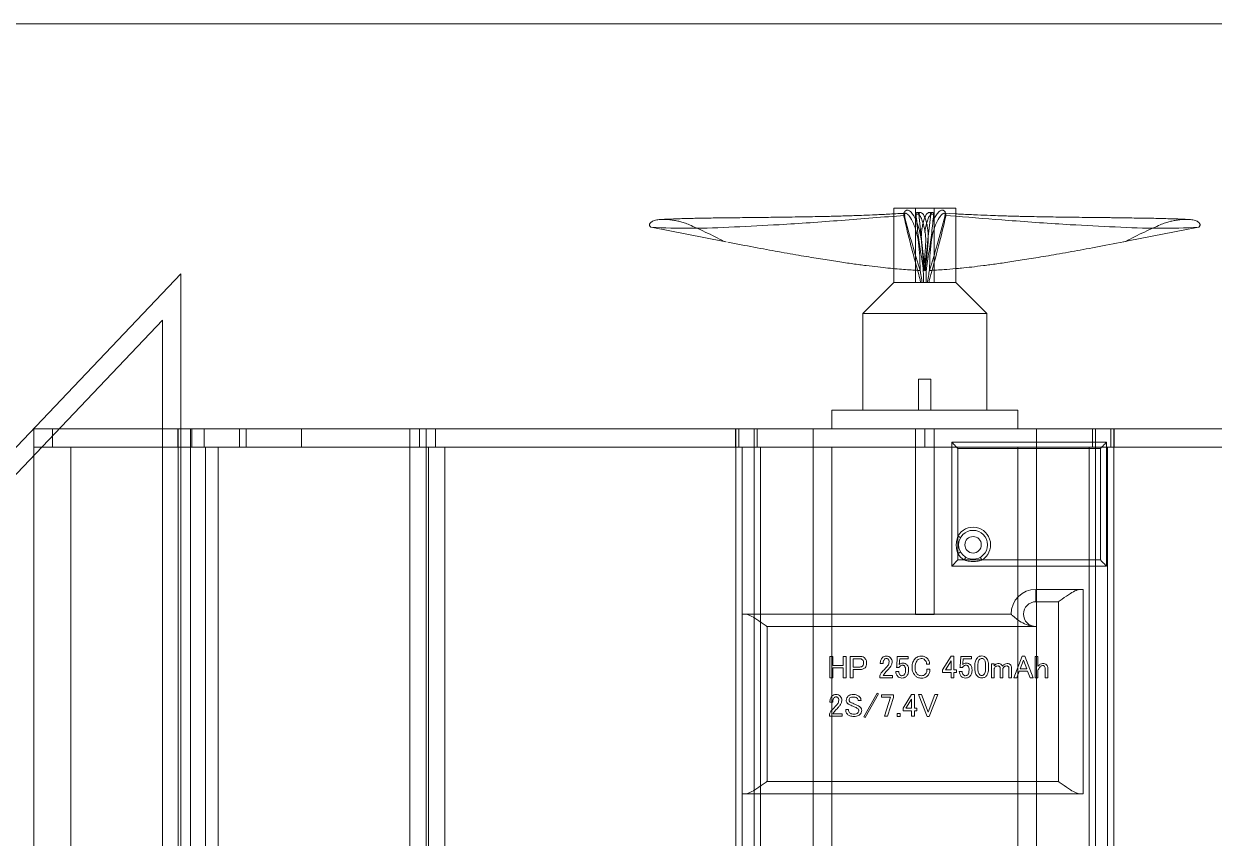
# Model space of a CAD drawing. Header units: millimetres. Extents: x 397 to 2266, y 265 to 907.
# Drawn here: x 807.6 to 999.7, y 775.1 to 906.5 of the extents above; entities that cross this region are included whole.
import ezdxf

# ---------------------------------------------------------------- set-up
doc = ezdxf.new("R2010")
doc.units = ezdxf.units.MM

msp = doc.modelspace()

# ---------------------------------------------------------------- linework, layer by layer
at = {"color": 7, "linetype": 'Continuous', "lineweight": 0}
for p, q in [((947.97, 876.78), (947.97, 875.84)), ((947.97, 876.78), (957.97, 876.78)), ((947.97, 875.84), (947.97, 867.02)), ((951.47, 876.78), (951.47, 864.78)), ((952.03, 875.79), (951.56, 875.75)), ((952.03, 875.79), (952.41, 872.18)), ((953.92, 875.79), (953.54, 872.18)), ((953.92, 875.79), (954.39, 875.75)), ((954.47, 864.78), (954.47, 876.78)), ((957.97, 875.84), (956.06, 875.94)), ((957.97, 864.78), (957.97, 876.78)), ((949.59, 875.45), (949.57, 875.6)), ((949.68, 875.6), (949.67, 875.6)), ((956.27, 875.6), (957.97, 875.46)), ((956.27, 875.6), (956.27, 875.6)), ((956.36, 875.45), (956.38, 875.6)), ((908.85, 873.68), (920.58, 871.4)), ((952.41, 872.18), (952.97, 866.86)), ((953.54, 872.18), (952.97, 866.86)), ((997.1, 873.68), (985.79, 871.48)), ((920.15, 871.48), (920.92, 871.33)), ((920.58, 871.4), (920.87, 871.34)), ((985.02, 871.33), (985.79, 871.48)), ((985.79, 871.48), (985.36, 871.4)), ((953.16, 866.68), (952.97, 869.12)), ((832.97, 866.18), (782.97, 813.55)), ((832.97, 743.98), (832.97, 866.18)), ((832.97, 866.18), (832.97, 666.18)), ((947.97, 867.02), (947.97, 864.78)), ((952.22, 866.71), (952.22, 866.71)), ((952.78, 866.68), (952.99, 866.67)), ((952.97, 866.86), (952.95, 866.67)), ((953.16, 866.68), (952.95, 866.67)), ((952.97, 866.86), (952.99, 866.67)), ((953.73, 866.71), (953.73, 866.71)), ((947.97, 864.78), (942.97, 859.78)), ((947.97, 864.78), (957.97, 864.78)), ((947.97, 864.78), (952.33, 864.78)), ((952.75, 864.78), (957.97, 864.78)), ((962.97, 859.78), (957.97, 864.78)), ((829.97, 858.67), (785.97, 812.35)), ((829.97, 595.08), (829.97, 858.67)), ((942.97, 859.78), (942.97, 844.18)), ((962.97, 859.78), (942.97, 859.78)), ((962.97, 844.18), (962.97, 859.78)), ((952.97, 849.18), (951.97, 849.18)), ((951.97, 849.18), (951.97, 844.18)), ((953.97, 849.18), (952.97, 849.18)), ((953.97, 844.18), (953.97, 849.18)), ((937.97, 844.18), (937.97, 841.18)), ((967.97, 844.18), (937.97, 844.18)), ((967.97, 844.18), (967.97, 841.18)), ((809.22, 841.18), (809.22, 537.44)), ((812.22, 841.18), (809.22, 841.18)), ((812.22, 838.18), (812.22, 841.18)), ((832.97, 841.18), (812.22, 841.18)), ((832.48, 838.18), (832.48, 841.18)), ((832.5, 841.18), (832.5, 546.63)), ((832.97, 838.18), (832.97, 841.18)), ((832.97, 841.18), (934.97, 841.18)), ((834.52, 841.18), (834.52, 466.18)), ((834.52, 838.18), (834.52, 841.18)), ((834.72, 838.18), (834.72, 841.18)), ((836.74, 838.18), (836.74, 841.18)), ((842.44, 841.18), (842.44, 838.18)), ((843.47, 838.18), (843.47, 841.18)), ((852.44, 838.18), (852.44, 841.18)), ((869.89, 838.18), (869.89, 841.18)), ((869.92, 841.18), (869.92, 838.18)), ((871.43, 838.18), (871.43, 841.18)), ((872.51, 841.18), (872.51, 466.18)), ((872.51, 838.18), (872.51, 841.18)), ((874.02, 838.18), (874.02, 841.18)), ((922.42, 838.18), (922.42, 841.18)), ((922.47, 841.18), (922.47, 838.18)), ((922.98, 838.18), (922.98, 841.18)), ((925.42, 841.18), (925.42, 466.18)), ((925.42, 838.18), (925.42, 841.18)), ((925.94, 838.18), (925.94, 841.18)), ((937.97, 841.18), (934.97, 841.18)), ((934.97, 841.18), (934.97, 811.26)), ((951.47, 841.18), (937.97, 841.18)), ((951.47, 841.18), (951.47, 811.26)), ((951.47, 841.18), (954.47, 841.18)), ((952.97, 838.18), (952.97, 841.18)), ((954.47, 841.18), (954.47, 811.26)), ((967.97, 841.18), (954.47, 841.18)), ((970.97, 841.18), (967.97, 841.18)), ((970.97, 839), (970.97, 841.18)), ((1072.97, 841.18), (970.97, 841.18)), ((980.01, 838.18), (980.01, 841.18)), ((980.52, 841.18), (980.52, 466.18)), ((980.52, 838.18), (980.52, 841.18)), ((982.96, 838.18), (982.96, 841.18)), ((983.48, 841.18), (983.48, 838.18)), ((983.53, 838.18), (983.53, 841.18)), ((809.22, 838.18), (812.22, 838.18)), ((815.22, 838.18), (812.22, 838.18)), ((832.97, 838.18), (812.22, 838.18)), ((815.22, 743.98), (815.22, 838.18)), ((832.97, 838.18), (934.97, 838.18)), ((836.94, 743.98), (836.94, 838.18)), ((838.96, 743.98), (838.96, 838.18)), ((869.92, 838.18), (869.92, 743.98)), ((872.93, 743.98), (872.93, 838.18)), ((875.53, 743.98), (875.53, 838.18)), ((922.47, 838.18), (922.47, 743.98)), ((923.5, 743.98), (923.5, 838.18)), ((926.45, 811.26), (926.45, 838.18)), ((937.97, 838.18), (934.97, 838.18)), ((934.97, 838.18), (952.97, 838.18)), ((937.97, 743.98), (937.97, 838.18)), ((982.31, 838.18), (952.97, 838.18)), ((957.31, 839), (982.31, 839)), ((957.31, 819), (957.31, 839)), ((981.31, 838), (958.31, 838)), ((958.31, 838), (958.31, 823.86)), ((958.31, 820), (958.31, 838)), ((958.31, 838), (981.31, 838)), ((967.97, 743.98), (967.97, 838.18)), ((967.97, 838.18), (970.97, 838.18)), ((970.97, 819), (970.97, 839)), ((979.49, 819), (979.49, 838.18)), ((981.31, 820), (981.31, 838)), ((981.31, 838), (981.31, 820)), ((982.31, 839), (982.31, 819)), ((1072.97, 838.18), (982.31, 838.18)), ((982.45, 743.98), (982.45, 838.18)), ((983.48, 838.18), (983.48, 743.98)), ((982.31, 822.49), (982.31, 820.08)), ((958.31, 821.03), (958.31, 820)), ((982.31, 819), (957.31, 819)), ((958.31, 820), (959.34, 820)), ((981.31, 820), (958.31, 820)), ((962.18, 820), (981.31, 820)), ((970.97, 815.26), (970.97, 819)), ((979.49, 743.98), (979.49, 819)), ((970.89, 815.26), (970.89, 813.26)), ((970.89, 815.26), (977.98, 815.26)), ((970.89, 813.26), (970.89, 815.26)), ((970.97, 782.26), (970.97, 815.26)), ((977.98, 815.26), (978.52, 815.26)), ((978.52, 815.26), (978.52, 782.26)), ((974.52, 813.26), (970.89, 813.26)), ((970.89, 813.26), (974.52, 813.26)), ((974.52, 784.26), (974.52, 813.26)), ((974.52, 813.26), (974.52, 784.26)), ((923.52, 782.26), (923.52, 811.26)), ((923.52, 811.26), (924.05, 811.26)), ((924.05, 811.26), (966.89, 811.26)), ((926.45, 782.26), (926.45, 811.26)), ((934.97, 811.26), (934.97, 782.26)), ((951.47, 811.26), (951.47, 811.18)), ((951.47, 811.18), (954.47, 811.18)), ((954.47, 811.26), (954.47, 811.18)), ((927.52, 809.26), (927.52, 784.26)), ((970.89, 809.26), (927.52, 809.26)), ((927.52, 784.26), (927.52, 809.26)), ((927.52, 809.26), (970.89, 809.26)), ((937.67, 804.45), (938.15, 804.45)), ((937.67, 800.98), (937.67, 804.45)), ((938.15, 804.45), (938.15, 802.99)), ((938.15, 802.99), (939.8, 802.99)), ((939.8, 802.99), (939.8, 804.45)), ((939.8, 804.45), (940.28, 804.45)), ((940.28, 804.45), (940.28, 800.98)), ((940.94, 804.45), (942.58, 804.45)), ((940.94, 800.98), (940.94, 804.45)), ((942.48, 804.06), (941.42, 804.06)), ((941.42, 804.06), (941.42, 802.72)), ((946.25, 803.27), (945.78, 803.27)), ((948.44, 802.8), (948.54, 804.36)), ((948.54, 804.45), (950.28, 804.45)), ((948.54, 804.36), (948.54, 804.45)), ((950.28, 804.06), (948.92, 804.06)), ((948.92, 804.06), (948.92, 804)), ((950.28, 804.45), (950.28, 804.06)), ((953.75, 803.21), (953.26, 803.21)), ((955.85, 802.28), (957.21, 804.49)), ((957.2, 803.74), (956.3, 802.26)), ((957.2, 802.26), (957.2, 803.74)), ((957.21, 804.49), (957.68, 804.49)), ((957.68, 804.49), (957.68, 802.26)), ((958.67, 802.8), (958.77, 804.36)), ((958.77, 804.45), (960.52, 804.45)), ((958.77, 804.36), (958.77, 804.45)), ((960.52, 804.06), (959.16, 804.06)), ((959.16, 804.06), (959.16, 804)), ((960.52, 804.45), (960.52, 804.06)), ((961.04, 802.52), (961.04, 802.93)), ((961.53, 802.97), (961.53, 802.5)), ((962.79, 802.5), (962.79, 802.97)), ((963.27, 802.93), (963.27, 802.52)), ((963.73, 800.98), (963.73, 803.25)), ((963.73, 803.25), (964.16, 803.25)), ((964.16, 803.25), (964.16, 802.91)), ((967.31, 800.98), (968.69, 804.49)), ((968.89, 803.82), (968.37, 802.42)), ((968.69, 804.49), (969.09, 804.49)), ((969.42, 802.42), (968.89, 803.82)), ((969.09, 804.49), (970.47, 800.98)), ((970.8, 804.45), (971.23, 804.45)), ((970.8, 800.98), (970.8, 804.45)), ((971.23, 804.45), (971.23, 802.84)), ((938.15, 800.98), (937.67, 800.98)), ((939.8, 802.6), (938.15, 802.6)), ((938.15, 802.6), (938.15, 800.98)), ((939.8, 800.98), (939.8, 802.6)), ((940.28, 800.98), (939.8, 800.98)), ((941.42, 800.98), (940.94, 800.98)), ((941.42, 802.72), (942.48, 802.72)), ((942.58, 802.34), (941.42, 802.34)), ((941.42, 802.34), (941.42, 800.98)), ((945.7, 800.98), (945.7, 801.32)), ((947.77, 800.98), (945.7, 800.98)), ((946.25, 801.36), (947.77, 801.36)), ((946.81, 802.05), (946.49, 801.69)), ((947.77, 801.36), (947.77, 800.98)), ((948.29, 801.99), (948.76, 801.99)), ((948.82, 802.66), (948.42, 802.66)), ((953.32, 802.36), (953.81, 802.36)), ((955.85, 801.87), (955.85, 802.28)), ((957.2, 801.87), (955.85, 801.87)), ((956.3, 802.26), (957.2, 802.26)), ((957.2, 800.98), (957.2, 801.87)), ((957.68, 800.98), (957.2, 800.98)), ((957.68, 802.26), (958.1, 802.26)), ((958.1, 801.87), (957.68, 801.87)), ((957.68, 801.87), (957.68, 800.98)), ((958.1, 802.26), (958.1, 801.87)), ((958.53, 801.99), (958.99, 801.99)), ((959.06, 802.66), (958.65, 802.66)), ((964.16, 800.98), (963.73, 800.98)), ((964.16, 802.4), (964.16, 800.98)), ((965.13, 800.98), (965.13, 802.56)), ((965.56, 800.98), (965.13, 800.98)), ((965.56, 802.42), (965.56, 800.98)), ((966.53, 800.98), (966.53, 802.58)), ((966.96, 800.98), (966.53, 800.98)), ((966.96, 802.66), (966.96, 800.98)), ((967.8, 800.98), (967.31, 800.98)), ((968.22, 802.04), (967.8, 800.98)), ((969.56, 802.04), (968.22, 802.04)), ((968.37, 802.42), (969.42, 802.42)), ((969.99, 800.98), (969.56, 802.04)), ((970.47, 800.98), (969.99, 800.98)), ((971.23, 800.98), (970.8, 800.98)), ((971.23, 802.16), (971.23, 800.98)), ((972.38, 800.98), (972.38, 802.5)), ((972.81, 800.98), (972.38, 800.98)), ((972.81, 802.6), (972.81, 800.98)), ((938.13, 797.08), (937.66, 797.08)), ((942.69, 797.3), (942.22, 797.3)), ((943.16, 794.69), (945.3, 798.52)), ((945.51, 798.4), (943.36, 794.57)), ((945.3, 798.52), (945.51, 798.4)), ((945.97, 798.26), (947.9, 798.26)), ((945.97, 797.87), (945.97, 798.26)), ((947.45, 797.87), (945.97, 797.87)), ((946.48, 794.79), (947.45, 797.87)), ((947.9, 797.81), (946.93, 794.79)), ((947.9, 798.26), (947.9, 797.81)), ((949.46, 796.09), (950.82, 798.3)), ((950.81, 797.55), (949.91, 796.07)), ((950.81, 796.07), (950.81, 797.55)), ((950.82, 798.3), (951.29, 798.3)), ((951.29, 798.3), (951.29, 796.07)), ((951.96, 798.28), (952.44, 798.28)), ((953.33, 794.77), (951.96, 798.28)), ((952.44, 798.28), (953.52, 795.46)), ((953.52, 795.46), (954.59, 798.28)), ((955.08, 798.28), (953.7, 794.77)), ((954.59, 798.28), (955.08, 798.28)), ((937.58, 794.79), (937.58, 795.13)), ((938.13, 795.18), (939.65, 795.18)), ((938.69, 795.86), (938.37, 795.5)), ((939.65, 795.18), (939.65, 794.79)), ((940.21, 795.89), (940.68, 795.89)), ((948.51, 795.24), (948.99, 795.24)), ((948.51, 794.76), (948.51, 795.24)), ((948.99, 795.24), (948.99, 794.76)), ((949.46, 795.68), (949.46, 796.09)), ((950.81, 795.68), (949.46, 795.68)), ((949.91, 796.07), (950.81, 796.07)), ((950.81, 794.79), (950.81, 795.68)), ((951.29, 796.07), (951.71, 796.07)), ((951.29, 795.68), (951.29, 794.79)), ((951.71, 795.68), (951.29, 795.68)), ((951.71, 796.07), (951.71, 795.68)), ((939.65, 794.79), (937.58, 794.79)), ((943.36, 794.57), (943.16, 794.69)), ((946.93, 794.79), (946.48, 794.79)), ((948.99, 794.76), (948.51, 794.76)), ((951.29, 794.79), (950.81, 794.79)), ((953.7, 794.77), (953.33, 794.77)), ((927.52, 784.26), (974.52, 784.26)), ((974.52, 784.26), (927.52, 784.26)), ((924.05, 782.26), (923.52, 782.26)), ((977.98, 782.26), (924.05, 782.26)), ((926.45, 743.98), (926.45, 782.26)), ((934.97, 782.26), (934.97, 740.98)), ((970.97, 740.98), (970.97, 782.26)), ((978.52, 782.26), (977.98, 782.26))]:
    msp.add_line(p, q, dxfattribs=at)
at = {"color": 7, "linetype": 'Continuous', "lineweight": 0, "flags": 128}
for points in [[(949.88, 875.94), (949.83, 875.94), (949.81, 875.94), (949.76, 875.92), (949.73, 875.87), (949.7, 875.8), (949.68, 875.68), (949.68, 875.6), (949.68, 875.6), (949.68, 875.6)], [(958.31, 838), (958.11, 838.2), (957.93, 838.38), (957.75, 838.56), (957.6, 838.71), (957.48, 838.83), (957.38, 838.92), (957.33, 838.98), (957.31, 839)], [(982.31, 839), (982.29, 838.98), (982.23, 838.92), (982.14, 838.83), (982.02, 838.71), (981.86, 838.56), (981.69, 838.38), (981.5, 838.2), (981.31, 838)], [(958.74, 823.61), (958.73, 823.61), (958.71, 823.63), (958.67, 823.65), (958.61, 823.68), (958.55, 823.72), (958.47, 823.76), (958.39, 823.81), (958.31, 823.86)], [(958.31, 821.03), (958.39, 821.08), (958.47, 821.13), (958.55, 821.17), (958.61, 821.21), (958.67, 821.24), (958.71, 821.26), (958.73, 821.28), (958.74, 821.28)], [(959.34, 820), (959.39, 820.09), (959.43, 820.17), (959.48, 820.24), (959.51, 820.31), (959.55, 820.36), (959.57, 820.4), (959.58, 820.42), (959.59, 820.43)], [(961.93, 820.43), (961.93, 820.42), (961.95, 820.4), (961.97, 820.36), (962, 820.31), (962.04, 820.24), (962.08, 820.17), (962.13, 820.09), (962.18, 820)], [(958.31, 820), (958.11, 819.81), (957.93, 819.62), (957.75, 819.45), (957.6, 819.29), (957.48, 819.17), (957.38, 819.08), (957.33, 819.02), (957.31, 819)], [(982.31, 819), (982.29, 819.02), (982.25, 819.06), (982.17, 819.13), (982.07, 819.23), (981.95, 819.36), (981.81, 819.5), (981.65, 819.66), (981.48, 819.83), (981.31, 820)]]:
    msp.add_lwpolyline(points, dxfattribs=at)
at = {"color": 7, "linetype": 'Continuous', "lineweight": 0}
for radius in [2.33, 1.33]:
    msp.add_circle((960.76, 822.45), radius, dxfattribs=at)
for centre, radius, start, end in [((960.76, 822.45), 2.83, 300.1673, 149.9928), ((960.76, 822.45), 2.83, 210.0072, 239.8327), ((970.89, 811.26), 4, 90, 180), ((970.89, 811.26), 2, 90, 269.9999), ((970.89, 811.26), 2, 90, 269.9999)]:
    msp.add_arc(centre, radius, start, end, dxfattribs=at)
for points, knots in [([(949.88, 875.94), (949.03, 875.9), (947.39, 875.81), (945.14, 875.7), (943.27, 875.62), (941.86, 875.57), (940.76, 875.53), (939.74, 875.5), (938.69, 875.47), (936.74, 875.42), (933.87, 875.37), (930.86, 875.32), (928.54, 875.29), (926.9, 875.27), (925.23, 875.25), (923.57, 875.23), (922.21, 875.22), (921.26, 875.21), (920.72, 875.2), (920.31, 875.2), (919.82, 875.19), (918.97, 875.18), (917.64, 875.16), (915.74, 875.12), (913.35, 875.07), (911.56, 874.99), (910.59, 874.95)], [0, 0, 0, 0, 0.058792, 0.114398, 0.158991, 0.192576, 0.217563, 0.242751, 0.26895, 0.296153, 0.387543, 0.482446, 0.52418, 0.566135, 0.609822, 0.655249, 0.697798, 0.719087, 0.736251, 0.746006, 0.759707, 0.778559, 0.816504, 0.866057, 0.927221, 1, 1, 1, 1]), ([(949.57, 875.6), (949.57, 875.65), (949.57, 875.76), (949.6, 875.87), (949.61, 875.93)], [0, 0, 0, 0, 0.432152, 1, 1, 1, 1]), ([(949.61, 875.93), (949.61, 875.95), (949.63, 876.05), (949.67, 876.14), (949.75, 876.26), (949.85, 876.37), (950.03, 876.45), (950.18, 876.45), (950.34, 876.4), (950.63, 876.26), (951.17, 875.65), (951.9, 874.11), (952.6, 871.28), (952.72, 868.08), (952.74, 865.76), (952.75, 864.88), (952.75, 864.78)], [0, 0, 0, 0, 0.005066, 0.022852, 0.023042, 0.040812, 0.058083, 0.077081, 0.079973, 0.101917, 0.156135, 0.267112, 0.480759, 0.803171, 0.979227, 1, 1, 1, 1]), ([(951.48, 873.38), (951.48, 873.38), (951.38, 873.7), (951.09, 874.43), (950.65, 875.33), (950.16, 875.82), (949.95, 875.93), (949.89, 875.94), (949.88, 875.94)], [0, 0, 0, 0, 0.000019, 0.313394, 0.744808, 0.926139, 0.985241, 1, 1, 1, 1]), ([(952.78, 866.68), (952.86, 867.68), (953, 869.52), (953.24, 872.23), (952.79, 874.17), (952.32, 875.33), (952.08, 875.74), (951.9, 875.94), (951.78, 876.03), (951.7, 876.06), (951.65, 876.04), (951.61, 875.99), (951.58, 875.9), (951.56, 875.81), (951.56, 875.76), (951.56, 875.75)], [0, 0, 0, 0, 0.288913, 0.533216, 0.780356, 0.851266, 0.896357, 0.92276, 0.941347, 0.953873, 0.964043, 0.974243, 0.983707, 0.997909, 1, 1, 1, 1]), ([(951.56, 875.75), (951.65, 874.77), (951.83, 872.78), (952.29, 869.75), (952.62, 867.71), (952.78, 866.68)], [0, 0, 0, 0, 0.325726, 0.662196, 1, 1, 1, 1]), ([(952.33, 876.08), (952.21, 876.07), (952.02, 876.06), (951.82, 876.05), (951.74, 876.05)], [0, 0, 0, 0, 0.586643, 1, 1, 1, 1]), ([(952.97, 875.29), (952.92, 875.41), (952.8, 875.67), (952.59, 875.94), (952.39, 876.07), (952.28, 876.09), (952.21, 876.08), (952.15, 876.05), (952.1, 875.99), (952.05, 875.9), (952.04, 875.83), (952.03, 875.79)], [0, 0, 0, 0, 0.257812, 0.545874, 0.666673, 0.71909, 0.76559, 0.813357, 0.863696, 0.925974, 1, 1, 1, 1]), ([(952.97, 875.29), (953.03, 875.41), (953.15, 875.67), (953.36, 875.94), (953.56, 876.07), (953.66, 876.09), (953.73, 876.08), (953.8, 876.05), (953.85, 875.99), (953.89, 875.9), (953.91, 875.83), (953.92, 875.79)], [0, 0, 0, 0, 0.257812, 0.545874, 0.666673, 0.71909, 0.76559, 0.813357, 0.863696, 0.925974, 1, 1, 1, 1]), ([(952.97, 872.82), (953.08, 873.47), (953.22, 874.36), (953.62, 875.33), (953.86, 875.74), (954.04, 875.94), (954.16, 876.03), (954.24, 876.06), (954.3, 876.04), (954.34, 875.99), (954.37, 875.9), (954.38, 875.81), (954.39, 875.76), (954.39, 875.75)], [0, 0, 0, 0, 0.460804, 0.634877, 0.745571, 0.810385, 0.856015, 0.886764, 0.911731, 0.936769, 0.960002, 0.994866, 1, 1, 1, 1]), ([(954.39, 875.75), (954.3, 874.77), (954.11, 872.78), (953.66, 869.75), (953.33, 867.71), (953.16, 866.68)], [0, 0, 0, 0, 0.325726, 0.662196, 1, 1, 1, 1]), ([(954.2, 876.05), (954.12, 876.05), (953.93, 876.06), (953.73, 876.07), (953.62, 876.08)], [0, 0, 0, 0, 0.413357, 1, 1, 1, 1]), ([(956.38, 875.6), (956.37, 875.65), (956.37, 875.78), (956.33, 875.99), (956.27, 876.14), (956.19, 876.26), (956.1, 876.37), (955.91, 876.45), (955.77, 876.45), (955.6, 876.4), (955.32, 876.26), (954.78, 875.65), (954.39, 874.98), (954.26, 874.47), (954.25, 874.44)], [0, 0, 0, 0, 0.03556, 0.099314, 0.1591, 0.15974, 0.219474, 0.277531, 0.34139, 0.351112, 0.424876, 0.607127, 0.980173, 1, 1, 1, 1]), ([(954.46, 873.38), (954.46, 873.38), (954.56, 873.7), (954.86, 874.43), (955.3, 875.32), (955.78, 875.82), (956.01, 875.93), (956.1, 875.95), (956.15, 875.94), (956.19, 875.92), (956.22, 875.87), (956.25, 875.79), (956.27, 875.69), (956.27, 875.63), (956.27, 875.6), (956.27, 875.6)], [0, 0, 0, 0, 0.000016, 0.26609, 0.632388, 0.786349, 0.83653, 0.866554, 0.874946, 0.89879, 0.921805, 0.945907, 0.977772, 0.999984, 1, 1, 1, 1]), ([(995.36, 874.95), (994.3, 875), (992.36, 875.07), (989.76, 875.13), (987.69, 875.16), (986.05, 875.18), (984.8, 875.2), (983.84, 875.22), (983.08, 875.23), (982.02, 875.24), (980.59, 875.25), (978.81, 875.27), (977.05, 875.3), (975.34, 875.32), (973.67, 875.34), (971.93, 875.37), (970.16, 875.4), (968.67, 875.44), (967.56, 875.46), (966.9, 875.48), (966.37, 875.5), (965.82, 875.52), (964.87, 875.54), (963.41, 875.59), (961.32, 875.68), (959.45, 875.76), (958.27, 875.82), (957.97, 875.84)], [0, 0, 0, 0, 0.082395, 0.151196, 0.206406, 0.248703, 0.283505, 0.312809, 0.338126, 0.366849, 0.411218, 0.460958, 0.509925, 0.553489, 0.59715, 0.642755, 0.690344, 0.736009, 0.759014, 0.777585, 0.787845, 0.801817, 0.821336, 0.861017, 0.913185, 0.977844, 1, 1, 1, 1]), ([(920.58, 871.4), (920.1, 871.66), (919.1, 872.19), (917.59, 872.9), (916.21, 873.52), (915.09, 874.03), (914.2, 874.41), (913.57, 874.59), (913.09, 874.69), (912.76, 874.76), (912.48, 874.81), (912.27, 874.84), (912, 874.87), (911.5, 874.93), (910.82, 874.97), (910.07, 874.94), (909.39, 874.82), (908.89, 874.58), (908.65, 874.33), (908.58, 874.19), (908.56, 874.08), (908.58, 873.96), (908.63, 873.86), (908.72, 873.76), (908.8, 873.71), (908.85, 873.68)], [0, 0, 0, 0, 0.120202, 0.249319, 0.366568, 0.455128, 0.520968, 0.579629, 0.600931, 0.630793, 0.654674, 0.664668, 0.677141, 0.717182, 0.776739, 0.828176, 0.88601, 0.930281, 0.948826, 0.956821, 0.964011, 0.971294, 0.979073, 0.988599, 1, 1, 1, 1]), ([(949.67, 875.6), (946.27, 875.32), (939.46, 874.77), (930.29, 874.12), (922.24, 873.71), (915.14, 873.43), (910.95, 873.59), (908.85, 873.68)], [0, 0, 0, 0, 0.236444, 0.472824, 0.648512, 0.824143, 1, 1, 1, 1]), ([(949.57, 875.6), (949.61, 875.6), (949.68, 875.6), (949.71, 875.6), (949.72, 875.6)], [0, 0, 0, 0, 0.500001, 1, 1, 1, 1]), ([(949.59, 875.45), (949.62, 875.47), (949.69, 875.5), (949.72, 875.53), (949.73, 875.54)], [0, 0, 0, 0, 0.5, 1, 1, 1, 1]), ([(951.81, 866.74), (951.44, 868.06), (950.64, 870.97), (949.96, 873.87), (949.59, 875.45)], [0, 0, 0, 0, 0.453607, 1, 1, 1, 1]), ([(949.67, 875.6), (950.09, 874.02), (950.89, 871.06), (951.79, 868.09), (952.22, 866.71)], [0, 0, 0, 0, 0.535195, 1, 1, 1, 1]), ([(949.72, 875.6), (949.73, 875.6), (949.74, 875.6), (949.7, 875.6), (949.68, 875.6)], [0, 0, 0, 0, 0.500002, 1, 1, 1, 1]), ([(949.73, 875.54), (949.73, 875.56), (949.74, 875.58), (949.7, 875.59), (949.68, 875.6)], [0, 0, 0, 0, 0.519201, 1, 1, 1, 1]), ([(952.41, 872.18), (952.42, 872.42), (952.44, 872.85), (952.49, 873.32), (952.56, 873.71), (952.66, 874.33), (952.84, 874.88), (952.97, 875.29)], [0, 0, 0, 0, 0.224052, 0.406167, 0.445526, 0.591413, 1, 1, 1, 1]), ([(953.54, 872.18), (953.52, 872.42), (953.5, 872.85), (953.45, 873.32), (953.39, 873.71), (953.29, 874.33), (953.11, 874.88), (952.97, 875.29)], [0, 0, 0, 0, 0.224052, 0.406167, 0.445526, 0.591413, 1, 1, 1, 1]), ([(953.61, 864.78), (953.67, 865), (954.19, 866.97), (955.2, 870.53), (955.99, 873.86), (956.36, 875.45)], [0, 0, 0, 0, 0.059489, 0.553424, 1, 1, 1, 1]), ([(956.27, 875.6), (955.85, 874.02), (955.06, 871.06), (954.15, 868.09), (953.73, 866.71)], [0, 0, 0, 0, 0.535195, 1, 1, 1, 1]), ([(956.22, 875.6), (956.22, 875.6), (956.21, 875.6), (956.25, 875.6), (956.27, 875.6)], [0, 0, 0, 0, 0.500001, 1, 1, 1, 1]), ([(956.22, 875.54), (956.21, 875.56), (956.21, 875.58), (956.25, 875.59), (956.27, 875.6)], [0, 0, 0, 0, 0.519201, 1, 1, 1, 1]), ([(956.38, 875.6), (956.34, 875.6), (956.27, 875.6), (956.24, 875.6), (956.22, 875.6)], [0, 0, 0, 0, 0.5, 1, 1, 1, 1]), ([(956.36, 875.45), (956.32, 875.47), (956.25, 875.5), (956.23, 875.53), (956.22, 875.54)], [0, 0, 0, 0, 0.5, 1, 1, 1, 1]), ([(957.97, 875.46), (960.81, 875.23), (967.04, 874.73), (975.65, 874.12), (983.7, 873.71), (990.8, 873.43), (995, 873.59), (997.1, 873.68)], [0, 0, 0, 0, 0.205094, 0.451179, 0.634081, 0.816922, 1, 1, 1, 1]), ([(985.36, 871.4), (985.85, 871.66), (986.85, 872.19), (988.35, 872.9), (989.74, 873.52), (990.86, 874.03), (991.74, 874.41), (992.38, 874.59), (992.86, 874.69), (993.19, 874.76), (993.47, 874.81), (993.67, 874.84), (993.95, 874.87), (994.45, 874.93), (994.96, 874.97), (995.3, 874.95), (995.37, 874.95)], [0, 0, 0, 0, 0.151705, 0.314661, 0.462639, 0.574409, 0.657504, 0.73154, 0.758425, 0.796112, 0.826253, 0.838865, 0.854607, 0.905142, 0.980309, 1, 1, 1, 1]), ([(995.37, 874.95), (995.53, 874.94), (995.94, 874.93), (996.56, 874.82), (997.06, 874.58), (997.29, 874.33), (997.36, 874.19), (997.38, 874.08), (997.37, 873.96), (997.31, 873.86), (997.22, 873.76), (997.14, 873.71), (997.1, 873.68)], [0, 0, 0, 0, 0.172566, 0.451069, 0.664259, 0.753565, 0.792066, 0.826693, 0.861763, 0.899222, 0.945098, 1, 1, 1, 1]), ([(952.22, 866.71), (952.22, 866.71), (952.22, 866.94), (952.17, 868.61), (952.09, 870.86), (951.66, 872.83), (951.48, 873.38), (951.48, 873.38)], [0, 0, 0, 0, 0.000009, 0.103471, 0.741901, 0.999991, 1, 1, 1, 1]), ([(952.95, 866.67), (952.74, 868.22), (952.49, 870.05), (952.42, 871.9), (952.41, 872.18)], [0, 0, 0, 0, 0.846559, 1, 1, 1, 1]), ([(952.99, 866.67), (953.2, 868.22), (953.45, 870.05), (953.52, 871.9), (953.54, 872.18)], [0, 0, 0, 0, 0.846559, 1, 1, 1, 1]), ([(953.73, 866.71), (953.73, 866.71), (953.73, 866.94), (953.78, 868.61), (953.86, 870.86), (954.29, 872.83), (954.46, 873.38), (954.46, 873.38)], [0, 0, 0, 0, 0.000009, 0.103471, 0.741901, 0.999991, 1, 1, 1, 1]), ([(921.22, 871.28), (922.65, 871), (925.63, 870.42), (929.57, 869.69), (933.13, 869.07), (936.23, 868.56), (938.99, 868.13), (941.42, 867.78), (944.26, 867.4), (947.17, 867.07), (949.93, 866.84), (951.45, 866.75), (952.22, 866.71)], [0, 0, 0, 0, 0.061424, 0.12833, 0.206231, 0.283623, 0.361448, 0.439863, 0.518907, 0.678011, 0.83879, 1, 1, 1, 1]), ([(985.07, 871.34), (983.52, 871.04), (980.42, 870.44), (976.37, 869.69), (972.82, 869.07), (969.71, 868.56), (966.95, 868.13), (964.53, 867.78), (961.7, 867.4), (959.48, 867.14), (958.28, 867.04), (957.97, 867.02)], [0, 0, 0, 0, 0.090251, 0.181057, 0.286785, 0.391822, 0.497447, 0.603871, 0.711152, 0.927089, 1, 1, 1, 1]), ([(952.33, 864.78), (952.27, 865), (952.1, 865.65), (951.93, 866.3), (951.81, 866.74)], [0, 0, 0, 0, 0.325638, 1, 1, 1, 1]), ([(952.22, 866.71), (952.22, 866.71), (952.22, 866.71), (952.23, 866.68), (952.26, 866.57), (952.35, 866.05), (952.45, 865.43), (952.52, 864.91), (952.54, 864.78)], [0, 0, 0, 0, 0.013716, 0.031932, 0.066637, 0.218333, 0.817708, 1, 1, 1, 1]), ([(953.22, 867.04), (953.21, 866.38), (953.2, 865.63), (953.2, 864.88), (953.2, 864.78)], [0, 0, 0, 0, 0.876452, 1, 1, 1, 1]), ([(953.73, 866.71), (953.73, 866.71), (953.72, 866.71), (953.71, 866.68), (953.69, 866.57), (953.59, 866.05), (953.5, 865.43), (953.42, 864.91), (953.41, 864.78)], [0, 0, 0, 0, 0.013716, 0.031932, 0.066636, 0.218332, 0.817708, 1, 1, 1, 1]), ([(957.97, 867.02), (957.33, 866.96), (955.72, 866.81), (954.47, 866.75), (953.73, 866.71)], [0, 0, 0, 0, 0.399069, 1, 1, 1, 1]), ([(952.54, 864.78), (952.51, 864.78), (952.44, 864.78), (952.37, 864.78), (952.33, 864.78)], [0, 0, 0, 0, 0.495385, 1, 1, 1, 1]), ([(952.75, 864.78), (952.69, 864.78), (952.62, 864.78), (952.55, 864.78), (952.54, 864.78)], [0, 0, 0, 0, 0.788248, 1, 1, 1, 1]), ([(958.31, 821.03), (958.29, 821.08), (958.17, 821.4), (958.04, 822.06), (958.05, 822.98), (958.22, 823.57), (958.31, 823.86)], [0, 0, 0, 0, 0.050549, 0.363144, 0.688336, 1, 1, 1, 1]), ([(962.18, 820), (962.13, 819.98), (961.79, 819.86), (961.13, 819.73), (960.21, 819.74), (959.62, 819.91), (959.34, 820)], [0, 0, 0, 0, 0.055867, 0.366882, 0.690274, 1, 1, 1, 1]), ([(974.52, 813.26), (974.52, 813.27), (974.72, 813.41), (975.39, 813.88), (976.37, 814.55), (977.36, 815.14), (977.79, 815.23), (977.98, 815.26)], [0, 0, 0, 0, 0.002696, 0.158982, 0.523431, 0.782176, 1, 1, 1, 1]), ([(924.05, 811.26), (924.25, 811.23), (924.67, 811.14), (925.66, 810.55), (926.64, 809.88), (927.31, 809.41), (927.51, 809.27), (927.52, 809.26)], [0, 0, 0, 0, 0.217823, 0.476569, 0.841018, 0.997304, 1, 1, 1, 1]), ([(966.89, 811.26), (966.9, 811.25), (966.93, 811.22), (967.15, 811.01), (967.56, 810.64), (968.29, 810.08), (969.13, 809.62), (969.85, 809.39), (970.26, 809.31), (970.52, 809.28), (970.69, 809.27), (970.8, 809.26), (970.87, 809.26), (970.89, 809.26)], [0, 0, 0, 0, 0.094019, 0.187704, 0.311974, 0.484696, 0.712726, 0.825837, 0.895119, 0.938398, 0.964877, 0.988577, 1, 1, 1, 1]), ([(942.94, 803.88), (942.87, 803.94), (942.73, 804.05), (942.55, 804.06), (942.48, 804.06)], [0, 0, 0, 0, 0.558774, 1, 1, 1, 1]), ([(942.48, 802.72), (942.57, 802.73), (942.73, 802.74), (942.86, 802.84), (942.92, 802.89)], [0, 0, 0, 0, 0.560245, 1, 1, 1, 1]), ([(942.58, 804.45), (942.73, 804.43), (943, 804.41), (943.21, 804.24), (943.31, 804.16)], [0, 0, 0, 0, 0.559688, 1, 1, 1, 1]), ([(942.92, 802.89), (942.98, 802.97), (943.09, 803.11), (943.1, 803.29), (943.1, 803.37)], [0, 0, 0, 0, 0.558389, 1, 1, 1, 1]), ([(943.1, 803.37), (943.1, 803.48), (943.1, 803.66), (942.99, 803.81), (942.94, 803.88)], [0, 0, 0, 0, 0.561294, 1, 1, 1, 1]), ([(943.31, 804.16), (943.4, 804.03), (943.57, 803.79), (943.59, 803.5), (943.59, 803.37)], [0, 0, 0, 0, 0.557988, 1, 1, 1, 1]), ([(943.59, 803.37), (943.58, 803.21), (943.57, 802.93), (943.4, 802.7), (943.33, 802.6)], [0, 0, 0, 0, 0.560734, 1, 1, 1, 1]), ([(945.78, 803.27), (945.79, 803.47), (945.81, 803.82), (946.01, 804.1), (946.11, 804.22)], [0, 0, 0, 0, 0.560792, 1, 1, 1, 1]), ([(946.04, 801.89), (946.2, 802.06), (946.48, 802.36), (946.75, 802.67), (946.88, 802.8)], [0, 0, 0, 0, 0.560001, 1, 1, 1, 1]), ([(946.11, 804.22), (946.21, 804.31), (946.39, 804.46), (946.63, 804.48), (946.73, 804.49)], [0, 0, 0, 0, 0.559337, 1, 1, 1, 1]), ([(946.47, 803.98), (946.43, 803.92), (946.34, 803.81), (946.26, 803.56), (946.25, 803.38), (946.25, 803.27)], [0, 0, 0, 0, 0.279527, 0.559655, 1, 1, 1, 1]), ([(946.75, 804.1), (946.69, 804.09), (946.59, 804.08), (946.51, 804.01), (946.47, 803.98)], [0, 0, 0, 0, 0.559072, 1, 1, 1, 1]), ([(946.73, 804.49), (946.88, 804.48), (947.15, 804.46), (947.35, 804.29), (947.44, 804.22)], [0, 0, 0, 0, 0.56009, 1, 1, 1, 1]), ([(947.06, 803.98), (947.01, 804.02), (946.92, 804.09), (946.8, 804.1), (946.75, 804.1)], [0, 0, 0, 0, 0.558957, 1, 1, 1, 1]), ([(946.88, 802.8), (946.98, 802.93), (947.17, 803.16), (947.2, 803.45), (947.22, 803.57)], [0, 0, 0, 0, 0.560206, 1, 1, 1, 1]), ([(947.22, 803.57), (947.21, 803.66), (947.2, 803.81), (947.1, 803.93), (947.06, 803.98)], [0, 0, 0, 0, 0.559466, 1, 1, 1, 1]), ([(947.71, 803.57), (947.69, 803.4), (947.66, 803.09), (947.48, 802.83), (947.4, 802.72)], [0, 0, 0, 0, 0.559442, 1, 1, 1, 1]), ([(947.44, 804.22), (947.53, 804.12), (947.68, 803.92), (947.7, 803.68), (947.71, 803.57)], [0, 0, 0, 0, 0.55903, 1, 1, 1, 1]), ([(948.42, 802.66), (948.42, 802.69), (948.43, 802.73), (948.44, 802.78), (948.44, 802.8)], [0, 0, 0, 0, 0.559917, 1, 1, 1, 1]), ([(948.98, 802.84), (948.95, 802.81), (948.89, 802.75), (948.84, 802.69), (948.82, 802.66)], [0, 0, 0, 0, 0.56014, 1, 1, 1, 1]), ([(948.84, 803.13), (948.94, 803.2), (949.1, 803.34), (949.32, 803.36), (949.41, 803.37)], [0, 0, 0, 0, 0.560022, 1, 1, 1, 1]), ([(948.86, 803.25), (948.86, 803.23), (948.84, 803.19), (948.84, 803.15), (948.84, 803.13)], [0, 0, 0, 0, 0.559688, 1, 1, 1, 1]), ([(948.92, 804), (948.91, 803.86), (948.9, 803.61), (948.87, 803.36), (948.86, 803.25)], [0, 0, 0, 0, 0.559989, 1, 1, 1, 1]), ([(949.41, 803.03), (949.32, 803.02), (949.16, 803), (949.04, 802.89), (948.98, 802.84)], [0, 0, 0, 0, 0.558797, 1, 1, 1, 1]), ([(949.41, 803.37), (949.55, 803.36), (949.8, 803.34), (949.99, 803.18), (950.08, 803.11)], [0, 0, 0, 0, 0.55959, 1, 1, 1, 1]), ([(949.69, 802.91), (949.65, 802.94), (949.56, 803.01), (949.46, 803.02), (949.41, 803.03)], [0, 0, 0, 0, 0.559479, 1, 1, 1, 1]), ([(949.88, 802.22), (949.88, 802.36), (949.87, 802.6), (949.75, 802.81), (949.69, 802.91)], [0, 0, 0, 0, 0.562353, 1, 1, 1, 1]), ([(950.08, 803.11), (950.17, 802.97), (950.35, 802.72), (950.36, 802.41), (950.36, 802.28)], [0, 0, 0, 0, 0.557666, 1, 1, 1, 1]), ([(950.91, 802.7), (950.93, 802.99), (950.96, 803.51), (951.28, 803.92), (951.42, 804.1)], [0, 0, 0, 0, 0.560283, 1, 1, 1, 1]), ([(951.76, 803.82), (951.64, 803.63), (951.41, 803.29), (951.4, 802.88), (951.4, 802.7)], [0, 0, 0, 0, 0.55744, 1, 1, 1, 1]), ([(951.42, 804.1), (951.58, 804.23), (951.88, 804.45), (952.25, 804.48), (952.41, 804.49)], [0, 0, 0, 0, 0.558611, 1, 1, 1, 1]), ([(952.41, 804.1), (952.27, 804.08), (952.03, 804.05), (951.84, 803.89), (951.76, 803.82)], [0, 0, 0, 0, 0.558647, 1, 1, 1, 1]), ([(952.41, 804.49), (952.61, 804.47), (952.96, 804.45), (953.24, 804.24), (953.36, 804.14)], [0, 0, 0, 0, 0.560385, 1, 1, 1, 1]), ([(953, 803.86), (952.9, 803.94), (952.73, 804.08), (952.51, 804.09), (952.41, 804.1)], [0, 0, 0, 0, 0.559114, 1, 1, 1, 1]), ([(953.26, 803.21), (953.24, 803.34), (953.21, 803.58), (953.06, 803.77), (953, 803.86)], [0, 0, 0, 0, 0.560549, 1, 1, 1, 1]), ([(953.36, 804.14), (953.48, 803.99), (953.7, 803.71), (953.73, 803.36), (953.75, 803.21)], [0, 0, 0, 0, 0.558815, 1, 1, 1, 1]), ([(958.65, 802.66), (958.66, 802.69), (958.67, 802.73), (958.67, 802.78), (958.67, 802.8)], [0, 0, 0, 0, 0.559917, 1, 1, 1, 1]), ([(959.22, 802.84), (959.19, 802.81), (959.13, 802.75), (959.08, 802.69), (959.06, 802.66)], [0, 0, 0, 0, 0.56014, 1, 1, 1, 1]), ([(959.08, 803.13), (959.17, 803.2), (959.34, 803.34), (959.55, 803.36), (959.64, 803.37)], [0, 0, 0, 0, 0.560022, 1, 1, 1, 1]), ([(959.1, 803.25), (959.09, 803.23), (959.08, 803.19), (959.08, 803.15), (959.08, 803.13)], [0, 0, 0, 0, 0.559689, 1, 1, 1, 1]), ([(959.16, 804), (959.15, 803.86), (959.13, 803.61), (959.11, 803.36), (959.1, 803.25)], [0, 0, 0, 0, 0.559989, 1, 1, 1, 1]), ([(959.64, 803.03), (959.55, 803.02), (959.39, 803), (959.27, 802.89), (959.22, 802.84)], [0, 0, 0, 0, 0.558797, 1, 1, 1, 1]), ([(959.64, 803.37), (959.78, 803.36), (960.03, 803.34), (960.23, 803.18), (960.31, 803.11)], [0, 0, 0, 0, 0.55959, 1, 1, 1, 1]), ([(959.93, 802.91), (959.88, 802.94), (959.8, 803.01), (959.69, 803.02), (959.64, 803.03)], [0, 0, 0, 0, 0.55948, 1, 1, 1, 1]), ([(960.11, 802.22), (960.11, 802.36), (960.11, 802.6), (959.98, 802.81), (959.93, 802.91)], [0, 0, 0, 0, 0.562354, 1, 1, 1, 1]), ([(960.31, 803.11), (960.41, 802.97), (960.58, 802.72), (960.59, 802.41), (960.6, 802.28)], [0, 0, 0, 0, 0.557666, 1, 1, 1, 1]), ([(961.04, 802.93), (961.05, 803.19), (961.06, 803.67), (961.33, 804.05), (961.45, 804.22)], [0, 0, 0, 0, 0.561415, 1, 1, 1, 1]), ([(961.45, 804.22), (961.56, 804.32), (961.78, 804.48), (962.04, 804.5), (962.16, 804.51)], [0, 0, 0, 0, 0.558828, 1, 1, 1, 1]), ([(961.79, 803.96), (961.73, 803.88), (961.62, 803.72), (961.54, 803.37), (961.53, 803.12), (961.53, 802.97)], [0, 0, 0, 0, 0.278949, 0.559281, 1, 1, 1, 1]), ([(962.16, 804.12), (962.08, 804.11), (961.94, 804.09), (961.84, 804), (961.79, 803.96)], [0, 0, 0, 0, 0.55887, 1, 1, 1, 1]), ([(962.16, 804.51), (962.31, 804.49), (962.57, 804.47), (962.78, 804.3), (962.87, 804.22)], [0, 0, 0, 0, 0.55945, 1, 1, 1, 1]), ([(962.52, 803.96), (962.46, 804.01), (962.36, 804.1), (962.22, 804.12), (962.16, 804.12)], [0, 0, 0, 0, 0.559886, 1, 1, 1, 1]), ([(962.79, 802.97), (962.79, 803.17), (962.78, 803.52), (962.6, 803.83), (962.52, 803.96)], [0, 0, 0, 0, 0.56234, 1, 1, 1, 1]), ([(962.87, 804.22), (962.95, 804.12), (963.11, 803.92), (963.25, 803.46), (963.26, 803.13), (963.27, 802.93)], [0, 0, 0, 0, 0.279524, 0.559675, 1, 1, 1, 1]), ([(964.16, 802.91), (964.25, 803.02), (964.41, 803.23), (964.66, 803.27), (964.77, 803.29)], [0, 0, 0, 0, 0.561217, 1, 1, 1, 1]), ([(964.35, 802.74), (964.29, 802.69), (964.2, 802.59), (964.17, 802.46), (964.16, 802.4)], [0, 0, 0, 0, 0.561329, 1, 1, 1, 1]), ([(964.73, 802.91), (964.65, 802.9), (964.5, 802.88), (964.39, 802.79), (964.35, 802.74)], [0, 0, 0, 0, 0.559218, 1, 1, 1, 1]), ([(965.04, 802.8), (964.98, 802.84), (964.89, 802.9), (964.78, 802.9), (964.73, 802.91)], [0, 0, 0, 0, 0.55813, 1, 1, 1, 1]), ([(964.77, 803.29), (964.89, 803.28), (965.11, 803.27), (965.28, 803.14), (965.36, 803.09)], [0, 0, 0, 0, 0.560686, 1, 1, 1, 1]), ([(965.13, 802.56), (965.12, 802.61), (965.11, 802.7), (965.06, 802.77), (965.04, 802.8)], [0, 0, 0, 0, 0.55901, 1, 1, 1, 1]), ([(965.36, 803.09), (965.4, 803.05), (965.46, 802.98), (965.5, 802.9), (965.52, 802.86)], [0, 0, 0, 0, 0.559867, 1, 1, 1, 1]), ([(965.52, 802.86), (965.63, 803), (965.82, 803.24), (966.12, 803.28), (966.25, 803.29)], [0, 0, 0, 0, 0.559167, 1, 1, 1, 1]), ([(966.19, 802.91), (966.09, 802.9), (965.92, 802.88), (965.78, 802.77), (965.72, 802.72)], [0, 0, 0, 0, 0.559643, 1, 1, 1, 1]), ([(966.47, 802.78), (966.43, 802.82), (966.35, 802.89), (966.24, 802.9), (966.19, 802.91)], [0, 0, 0, 0, 0.55948, 1, 1, 1, 1]), ([(966.25, 803.29), (966.36, 803.28), (966.55, 803.27), (966.69, 803.16), (966.76, 803.11)], [0, 0, 0, 0, 0.560329, 1, 1, 1, 1]), ([(966.53, 802.58), (966.53, 802.62), (966.52, 802.69), (966.49, 802.76), (966.47, 802.78)], [0, 0, 0, 0, 0.560216, 1, 1, 1, 1]), ([(966.76, 803.11), (966.82, 803.04), (966.93, 802.91), (966.95, 802.74), (966.96, 802.66)], [0, 0, 0, 0, 0.559943, 1, 1, 1, 1]), ([(971.23, 802.84), (971.34, 802.98), (971.54, 803.21), (971.84, 803.27), (971.98, 803.29)], [0, 0, 0, 0, 0.561247, 1, 1, 1, 1]), ([(971.57, 802.78), (971.49, 802.68), (971.34, 802.49), (971.26, 802.26), (971.23, 802.16)], [0, 0, 0, 0, 0.559208, 1, 1, 1, 1]), ([(971.98, 802.97), (971.89, 802.95), (971.74, 802.93), (971.62, 802.83), (971.57, 802.78)], [0, 0, 0, 0, 0.558398, 1, 1, 1, 1]), ([(971.98, 803.29), (972.11, 803.29), (972.34, 803.28), (972.52, 803.15), (972.61, 803.09)], [0, 0, 0, 0, 0.561164, 1, 1, 1, 1]), ([(972.26, 802.86), (972.21, 802.9), (972.13, 802.96), (972.02, 802.96), (971.98, 802.97)], [0, 0, 0, 0, 0.558473, 1, 1, 1, 1]), ([(972.38, 802.5), (972.37, 802.57), (972.36, 802.71), (972.29, 802.82), (972.26, 802.86)], [0, 0, 0, 0, 0.560072, 1, 1, 1, 1]), ([(972.61, 803.09), (972.67, 803.01), (972.79, 802.86), (972.8, 802.68), (972.81, 802.6)], [0, 0, 0, 0, 0.559188, 1, 1, 1, 1]), ([(943.33, 802.6), (943.2, 802.51), (942.97, 802.35), (942.7, 802.34), (942.58, 802.34)], [0, 0, 0, 0, 0.557821, 1, 1, 1, 1]), ([(945.7, 801.32), (945.75, 801.44), (945.84, 801.64), (945.98, 801.82), (946.04, 801.89)], [0, 0, 0, 0, 0.558643, 1, 1, 1, 1]), ([(946.49, 801.69), (946.44, 801.63), (946.35, 801.53), (946.28, 801.41), (946.25, 801.36)], [0, 0, 0, 0, 0.559936, 1, 1, 1, 1]), ([(947.4, 802.72), (947.3, 802.6), (947.1, 802.37), (946.9, 802.15), (946.81, 802.05)], [0, 0, 0, 0, 0.559987, 1, 1, 1, 1]), ([(948.62, 801.2), (948.52, 801.34), (948.35, 801.58), (948.31, 801.87), (948.29, 801.99)], [0, 0, 0, 0, 0.558242, 1, 1, 1, 1]), ([(949.29, 800.94), (949.15, 800.95), (948.9, 800.97), (948.7, 801.13), (948.62, 801.2)], [0, 0, 0, 0, 0.559587, 1, 1, 1, 1]), ([(948.76, 801.99), (948.77, 801.88), (948.8, 801.68), (948.91, 801.52), (948.96, 801.45)], [0, 0, 0, 0, 0.561184, 1, 1, 1, 1]), ([(948.96, 801.45), (949.01, 801.41), (949.1, 801.34), (949.22, 801.33), (949.27, 801.32)], [0, 0, 0, 0, 0.559085, 1, 1, 1, 1]), ([(949.27, 801.32), (949.35, 801.33), (949.49, 801.34), (949.6, 801.43), (949.65, 801.47)], [0, 0, 0, 0, 0.560194, 1, 1, 1, 1]), ([(950, 801.22), (949.88, 801.13), (949.67, 800.97), (949.4, 800.95), (949.29, 800.94)], [0, 0, 0, 0, 0.558875, 1, 1, 1, 1]), ([(949.65, 801.47), (949.7, 801.53), (949.79, 801.64), (949.86, 801.91), (949.87, 802.1), (949.88, 802.22)], [0, 0, 0, 0, 0.279357, 0.559508, 1, 1, 1, 1]), ([(950.36, 802.28), (950.35, 802.06), (950.33, 801.67), (950.1, 801.36), (950, 801.22)], [0, 0, 0, 0, 0.56066, 1, 1, 1, 1]), ([(951.42, 801.32), (951.25, 801.56), (950.94, 801.97), (950.92, 802.48), (950.91, 802.7)], [0, 0, 0, 0, 0.558196, 1, 1, 1, 1]), ([(951.4, 802.7), (951.4, 802.47), (951.42, 802.06), (951.66, 801.73), (951.76, 801.59)], [0, 0, 0, 0, 0.561082, 1, 1, 1, 1]), ([(952.41, 800.94), (952.2, 800.96), (951.83, 800.99), (951.54, 801.22), (951.42, 801.32)], [0, 0, 0, 0, 0.559704, 1, 1, 1, 1]), ([(951.76, 801.59), (951.87, 801.5), (952.06, 801.35), (952.3, 801.33), (952.41, 801.32)], [0, 0, 0, 0, 0.559052, 1, 1, 1, 1]), ([(952.41, 801.32), (952.54, 801.33), (952.77, 801.34), (952.96, 801.49), (953.04, 801.55)], [0, 0, 0, 0, 0.560517, 1, 1, 1, 1]), ([(953.4, 801.28), (953.23, 801.17), (952.93, 800.96), (952.57, 800.94), (952.41, 800.94)], [0, 0, 0, 0, 0.557737, 1, 1, 1, 1]), ([(953.04, 801.55), (953.13, 801.68), (953.31, 801.93), (953.32, 802.23), (953.32, 802.36)], [0, 0, 0, 0, 0.55783, 1, 1, 1, 1]), ([(953.81, 802.36), (953.79, 802.13), (953.76, 801.74), (953.51, 801.42), (953.4, 801.28)], [0, 0, 0, 0, 0.560309, 1, 1, 1, 1]), ([(958.85, 801.2), (958.76, 801.34), (958.59, 801.58), (958.55, 801.87), (958.53, 801.99)], [0, 0, 0, 0, 0.558242, 1, 1, 1, 1]), ([(959.52, 800.94), (959.38, 800.95), (959.13, 800.97), (958.94, 801.13), (958.85, 801.2)], [0, 0, 0, 0, 0.559587, 1, 1, 1, 1]), ([(958.99, 801.99), (959.01, 801.88), (959.03, 801.68), (959.15, 801.52), (959.2, 801.45)], [0, 0, 0, 0, 0.561184, 1, 1, 1, 1]), ([(959.2, 801.45), (959.25, 801.41), (959.34, 801.34), (959.45, 801.33), (959.5, 801.32)], [0, 0, 0, 0, 0.559085, 1, 1, 1, 1]), ([(959.5, 801.32), (959.58, 801.33), (959.73, 801.34), (959.84, 801.43), (959.89, 801.47)], [0, 0, 0, 0, 0.560194, 1, 1, 1, 1]), ([(960.23, 801.22), (960.11, 801.13), (959.9, 800.97), (959.64, 800.95), (959.52, 800.94)], [0, 0, 0, 0, 0.558875, 1, 1, 1, 1]), ([(959.89, 801.47), (959.93, 801.53), (960.02, 801.64), (960.1, 801.91), (960.1, 802.1), (960.11, 802.22)], [0, 0, 0, 0, 0.279357, 0.559508, 1, 1, 1, 1]), ([(960.6, 802.28), (960.59, 802.06), (960.57, 801.67), (960.33, 801.36), (960.23, 801.22)], [0, 0, 0, 0, 0.56066, 1, 1, 1, 1]), ([(961.45, 801.24), (961.37, 801.34), (961.21, 801.54), (961.07, 801.99), (961.05, 802.32), (961.04, 802.52)], [0, 0, 0, 0, 0.279604, 0.559725, 1, 1, 1, 1]), ([(962.16, 800.96), (962.01, 800.97), (961.74, 801), (961.54, 801.17), (961.45, 801.24)], [0, 0, 0, 0, 0.559494, 1, 1, 1, 1]), ([(961.53, 802.5), (961.53, 802.3), (961.54, 801.94), (961.73, 801.64), (961.81, 801.51)], [0, 0, 0, 0, 0.561981, 1, 1, 1, 1]), ([(961.81, 801.51), (961.87, 801.46), (961.97, 801.37), (962.1, 801.35), (962.16, 801.34)], [0, 0, 0, 0, 0.560264, 1, 1, 1, 1]), ([(962.16, 801.34), (962.23, 801.35), (962.37, 801.37), (962.48, 801.47), (962.52, 801.51)], [0, 0, 0, 0, 0.558754, 1, 1, 1, 1]), ([(962.87, 801.24), (962.75, 801.15), (962.54, 800.99), (962.27, 800.97), (962.16, 800.96)], [0, 0, 0, 0, 0.558878, 1, 1, 1, 1]), ([(962.52, 801.51), (962.58, 801.59), (962.7, 801.75), (962.77, 802.09), (962.78, 802.35), (962.79, 802.5)], [0, 0, 0, 0, 0.278949, 0.559281, 1, 1, 1, 1]), ([(963.27, 802.52), (963.26, 802.26), (963.25, 801.79), (962.98, 801.41), (962.87, 801.24)], [0, 0, 0, 0, 0.561293, 1, 1, 1, 1]), ([(965.72, 802.72), (965.68, 802.67), (965.59, 802.59), (965.57, 802.47), (965.56, 802.42)], [0, 0, 0, 0, 0.561143, 1, 1, 1, 1]), ([(937.66, 797.08), (937.67, 797.28), (937.69, 797.63), (937.89, 797.91), (937.99, 798.03)], [0, 0, 0, 0, 0.560794, 1, 1, 1, 1]), ([(937.99, 798.03), (938.09, 798.12), (938.27, 798.27), (938.51, 798.29), (938.61, 798.3)], [0, 0, 0, 0, 0.55934, 1, 1, 1, 1]), ([(938.35, 797.79), (938.31, 797.73), (938.22, 797.62), (938.14, 797.38), (938.13, 797.19), (938.13, 797.08)], [0, 0, 0, 0, 0.279524, 0.559655, 1, 1, 1, 1]), ([(938.63, 797.91), (938.57, 797.91), (938.47, 797.89), (938.39, 797.82), (938.35, 797.79)], [0, 0, 0, 0, 0.559074, 1, 1, 1, 1]), ([(938.61, 798.3), (938.76, 798.29), (939.03, 798.27), (939.23, 798.11), (939.32, 798.03)], [0, 0, 0, 0, 0.560087, 1, 1, 1, 1]), ([(938.94, 797.79), (938.89, 797.83), (938.8, 797.9), (938.68, 797.91), (938.63, 797.91)], [0, 0, 0, 0, 0.558955, 1, 1, 1, 1]), ([(938.76, 796.61), (938.86, 796.74), (939.05, 796.97), (939.08, 797.26), (939.1, 797.38)], [0, 0, 0, 0, 0.560207, 1, 1, 1, 1]), ([(939.1, 797.38), (939.09, 797.47), (939.08, 797.62), (938.98, 797.74), (938.94, 797.79)], [0, 0, 0, 0, 0.559459, 1, 1, 1, 1]), ([(939.59, 797.38), (939.57, 797.21), (939.54, 796.9), (939.36, 796.65), (939.28, 796.53)], [0, 0, 0, 0, 0.559442, 1, 1, 1, 1]), ([(939.32, 798.03), (939.41, 797.93), (939.56, 797.73), (939.58, 797.49), (939.59, 797.38)], [0, 0, 0, 0, 0.559028, 1, 1, 1, 1]), ([(940.3, 797.34), (940.31, 797.49), (940.34, 797.74), (940.51, 797.93), (940.58, 798.01)], [0, 0, 0, 0, 0.558982, 1, 1, 1, 1]), ([(940.48, 796.86), (940.42, 796.94), (940.31, 797.08), (940.3, 797.26), (940.3, 797.34)], [0, 0, 0, 0, 0.558389, 1, 1, 1, 1]), ([(940.58, 798.01), (940.65, 798.07), (940.79, 798.18), (941.09, 798.28), (941.31, 798.29), (941.45, 798.3)], [0, 0, 0, 0, 0.279649, 0.559736, 1, 1, 1, 1]), ([(940.9, 797.73), (940.86, 797.68), (940.78, 797.58), (940.77, 797.46), (940.76, 797.41)], [0, 0, 0, 0, 0.559597, 1, 1, 1, 1]), ([(940.76, 797.41), (940.76, 797.35), (940.77, 797.26), (940.82, 797.18), (940.84, 797.14)], [0, 0, 0, 0, 0.561256, 1, 1, 1, 1]), ([(940.84, 797.14), (940.91, 797.1), (941.02, 797.01), (941.15, 796.96), (941.21, 796.94)], [0, 0, 0, 0, 0.559243, 1, 1, 1, 1]), ([(941.49, 797.89), (941.37, 797.89), (941.16, 797.89), (940.98, 797.78), (940.9, 797.73)], [0, 0, 0, 0, 0.562219, 1, 1, 1, 1]), ([(941.45, 798.3), (941.65, 798.29), (942, 798.27), (942.28, 798.06), (942.4, 797.97)], [0, 0, 0, 0, 0.560796, 1, 1, 1, 1]), ([(942.06, 797.71), (941.96, 797.77), (941.79, 797.89), (941.58, 797.89), (941.49, 797.89)], [0, 0, 0, 0, 0.557338, 1, 1, 1, 1]), ([(942.22, 797.3), (942.21, 797.39), (942.2, 797.54), (942.1, 797.66), (942.06, 797.71)], [0, 0, 0, 0, 0.559466, 1, 1, 1, 1]), ([(942.4, 797.97), (942.49, 797.86), (942.66, 797.67), (942.68, 797.41), (942.69, 797.3)], [0, 0, 0, 0, 0.559351, 1, 1, 1, 1]), ([(937.58, 795.13), (937.63, 795.25), (937.72, 795.46), (937.86, 795.63), (937.92, 795.7)], [0, 0, 0, 0, 0.558642, 1, 1, 1, 1]), ([(937.92, 795.7), (938.08, 795.87), (938.36, 796.17), (938.63, 796.48), (938.76, 796.61)], [0, 0, 0, 0, 0.560001, 1, 1, 1, 1]), ([(938.37, 795.5), (938.32, 795.44), (938.23, 795.34), (938.16, 795.23), (938.13, 795.18)], [0, 0, 0, 0, 0.559936, 1, 1, 1, 1]), ([(939.28, 796.53), (939.18, 796.41), (938.98, 796.18), (938.78, 795.96), (938.69, 795.86)], [0, 0, 0, 0, 0.559986, 1, 1, 1, 1]), ([(940.48, 795.11), (940.39, 795.24), (940.23, 795.48), (940.22, 795.76), (940.21, 795.89)], [0, 0, 0, 0, 0.557739, 1, 1, 1, 1]), ([(940.76, 796.68), (940.7, 796.7), (940.6, 796.75), (940.52, 796.82), (940.48, 796.86)], [0, 0, 0, 0, 0.559892, 1, 1, 1, 1]), ([(941.51, 794.75), (941.3, 794.76), (940.91, 794.78), (940.61, 795.01), (940.48, 795.11)], [0, 0, 0, 0, 0.560538, 1, 1, 1, 1]), ([(940.68, 795.89), (940.68, 795.78), (940.69, 795.58), (940.8, 795.43), (940.84, 795.36)], [0, 0, 0, 0, 0.561517, 1, 1, 1, 1]), ([(941.35, 796.41), (941.24, 796.46), (941.04, 796.55), (940.85, 796.64), (940.76, 796.68)], [0, 0, 0, 0, 0.560004, 1, 1, 1, 1]), ([(940.84, 795.36), (940.9, 795.31), (941.01, 795.23), (941.25, 795.15), (941.42, 795.14), (941.53, 795.13)], [0, 0, 0, 0, 0.279621, 0.559701, 1, 1, 1, 1]), ([(941.21, 796.94), (941.41, 796.85), (941.76, 796.7), (942.11, 796.54), (942.26, 796.47)], [0, 0, 0, 0, 0.559998, 1, 1, 1, 1]), ([(941.88, 796.17), (941.78, 796.22), (941.61, 796.3), (941.43, 796.38), (941.35, 796.41)], [0, 0, 0, 0, 0.559987, 1, 1, 1, 1]), ([(942.51, 795.05), (942.43, 794.99), (942.27, 794.87), (941.92, 794.77), (941.67, 794.76), (941.51, 794.75)], [0, 0, 0, 0, 0.279501, 0.559628, 1, 1, 1, 1]), ([(941.53, 795.13), (941.66, 795.14), (941.89, 795.15), (942.08, 795.28), (942.16, 795.34)], [0, 0, 0, 0, 0.561211, 1, 1, 1, 1]), ([(942.2, 795.97), (942.15, 796.01), (942.04, 796.09), (941.93, 796.15), (941.88, 796.17)], [0, 0, 0, 0, 0.559513, 1, 1, 1, 1]), ([(942.16, 795.34), (942.21, 795.39), (942.3, 795.48), (942.31, 795.61), (942.32, 795.66)], [0, 0, 0, 0, 0.560852, 1, 1, 1, 1]), ([(942.32, 795.66), (942.32, 795.73), (942.31, 795.84), (942.23, 795.93), (942.2, 795.97)], [0, 0, 0, 0, 0.559514, 1, 1, 1, 1]), ([(942.26, 796.47), (942.32, 796.44), (942.44, 796.39), (942.53, 796.31), (942.57, 796.27)], [0, 0, 0, 0, 0.559708, 1, 1, 1, 1]), ([(942.79, 795.74), (942.77, 795.6), (942.75, 795.34), (942.58, 795.14), (942.51, 795.05)], [0, 0, 0, 0, 0.559211, 1, 1, 1, 1]), ([(942.57, 796.27), (942.64, 796.18), (942.76, 796.03), (942.78, 795.83), (942.79, 795.74)], [0, 0, 0, 0, 0.55925, 1, 1, 1, 1]), ([(927.52, 784.26), (927.51, 784.26), (927.31, 784.12), (926.64, 783.64), (925.66, 782.98), (924.67, 782.39), (924.25, 782.3), (924.05, 782.26)], [0, 0, 0, 0, 0.002696, 0.158982, 0.523431, 0.782177, 1, 1, 1, 1]), ([(977.98, 782.26), (977.79, 782.3), (977.36, 782.39), (976.37, 782.98), (975.39, 783.64), (974.72, 784.12), (974.52, 784.26), (974.52, 784.26)], [0, 0, 0, 0, 0.217823, 0.476569, 0.841018, 0.997304, 1, 1, 1, 1])]:
    msp.add_open_spline(points, degree=3, knots=knots, dxfattribs=at)
msp.add_3dface([(397.01, 906.51), (1502.15, 906.51), (1502.15, 264.72), (397.01, 264.72)], dxfattribs=at)

doc.saveas('drawing.dxf')
